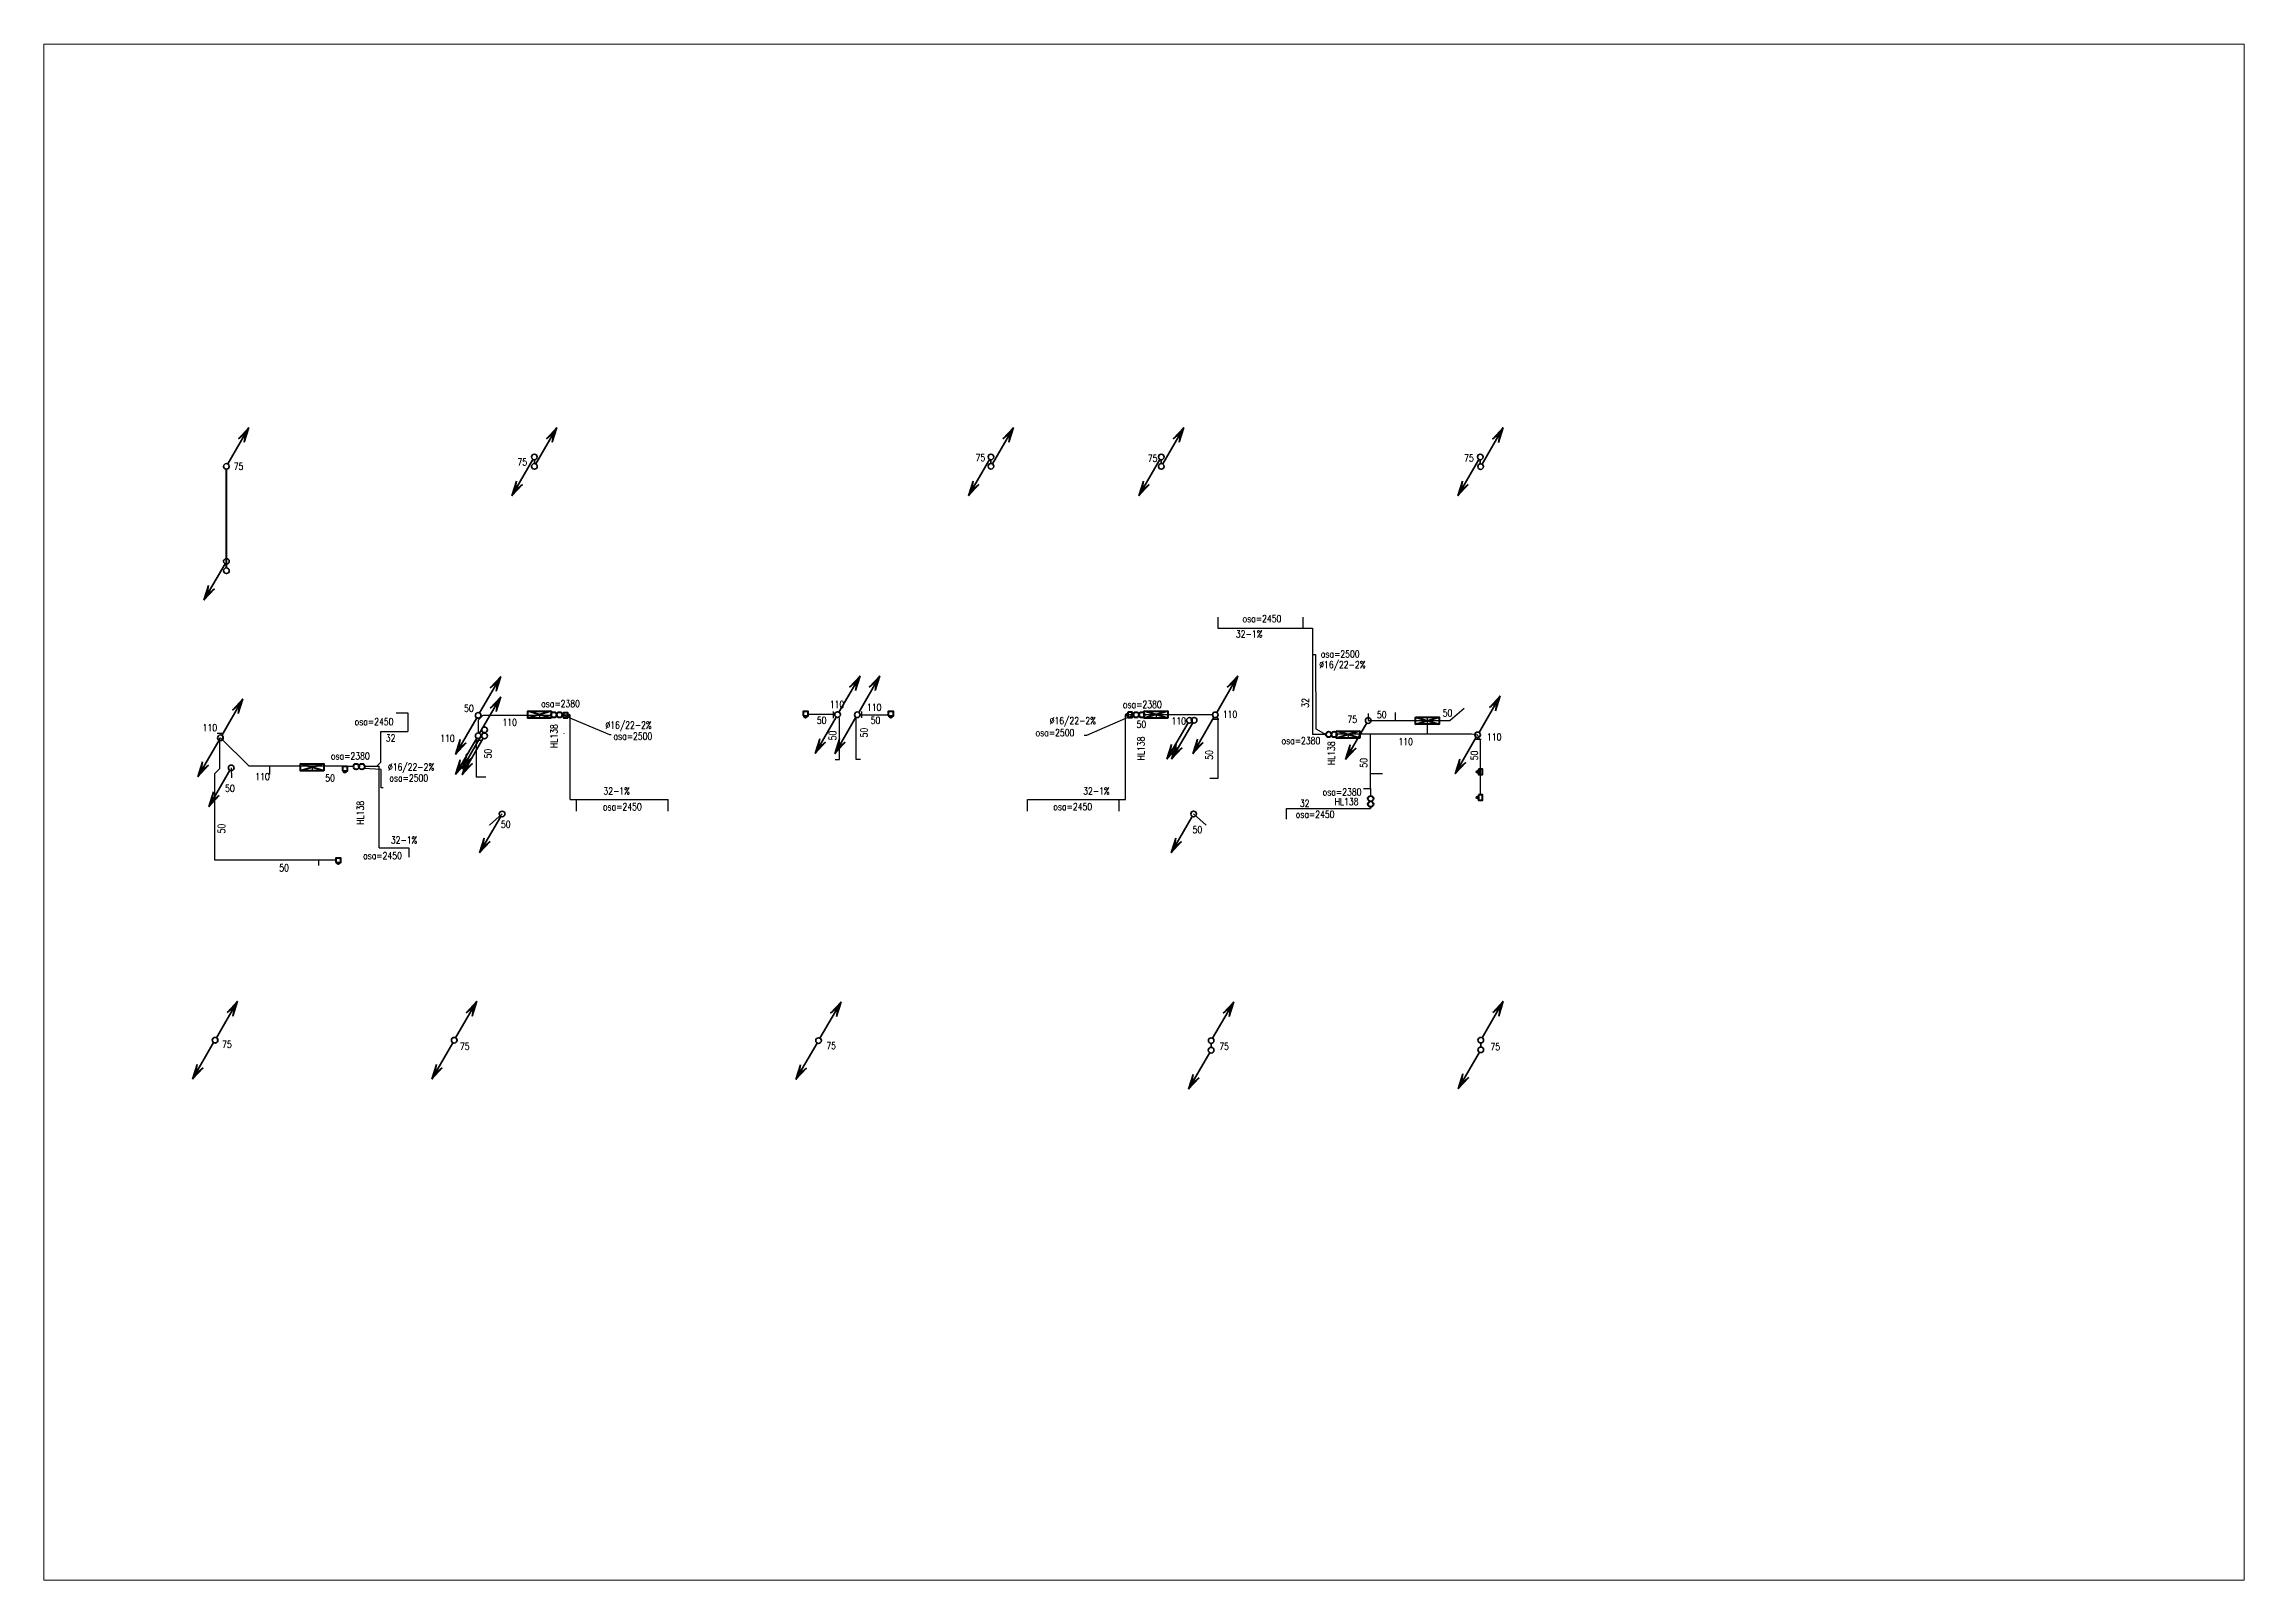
# Paper-space layout 'Layout1' of a CAD drawing. Header units: millimetres. Extents: x 29 to 260, y 20 to 181.
# The model-space entities are those that its viewports show. They can reach past a viewport. Long polylines and large blocks are cut down to what shows.
import ezdxf

# ---------------------------------------------------------------- set-up
doc = ezdxf.new("R2010")
doc.units = ezdxf.units.MM
doc.layers.get('0').update_dxf_attribs({"color": 34})
for name, color, linetype, lineweight in [('ZT_K_DES_ZAV', 34, 'DESTAKPOD', 70), ('ZT_STOUP', 34, 'Continuous', 35), ('ZT_TVAR', 34, 'Continuous', 40)]:
    doc.layers.add(name, color=color, linetype=linetype, lineweight=lineweight)
for name, color, linetype in [('ZT_K_KONDEN', 34, 'KONDENZAT'), ('ZT_K_KONDEN_ZAV', 34, 'KONDENZAT_ZAV'), ('ZT_K_PRIPOJ', 34, 'Continuous'), ('ZT_POPIS', 34, 'Continuous')]:
    doc.layers.add(name, color=color, linetype=linetype)
doc.styles.add('CARY', font='simplex.shx', dxfattribs={"height": 1.5})
doc.styles.add('SIMPLEX', font='simplex.shx')
doc.styles.get("Standard").update_dxf_attribs({"font": 'arial.ttf'})
doc.linetypes.add('DESTAKPOD', pattern='A,3,-1.5,3,-1.5,3,-1.5,["D",CARY,S=1,R=0,X=0,Y=-0.7],-2.8', length=16.3)
doc.linetypes.add('KONDENZAT', pattern='A,8,-1.5,["K",CARY,S=1,R=0,X=0,Y=-0.7],-2.8', length=12.3)
doc.linetypes.add('KONDENZAT_ZAV', pattern='A,3,-1.5,3,-1.5,3,-1.5,["K",Standard,S=1.5,R=0,X=0,Y=-0.5],-2', length=15.5)

# ---------------------------------------------------------------- blocks, each defined once
blk = doc.blocks.new('stoup')
at = {"layer": 'ZT_STOUP'}
for p, q in [((65972, -6610), (66723, -5311)), ((66723, -5311), (66349, -5717)), ((66723, -5311), (66558, -5837)), ((66349, -5717), (66618, -5493)), ((66558, -5837), (66618, -5493))]:
    blk.add_line(p, q, dxfattribs=at)
blk.add_circle((65922, -6696), 100, dxfattribs=at)

msp = doc.modelspace()

# ---------------------------------------------------------------- linework, layer by layer
at = {"layer": 'ZT_K_DES_ZAV', "ltscale": 40}
msp.add_line((-5008, 66964), (-5008, 69072), dxfattribs=at)
at = {"layer": 'ZT_K_KONDEN', "ltscale": 50}
for p, q in [((16142, 65912), (16142, 65680)), ((17956, 65912), (17956, 65680)), ((16142, 65680), (18160, 65680)), ((18160, 65680), (18160, 63410)), ((-1384, 63871), (-1140, 63871)), ((-1140, 63871), (-1140, 63474)), ((2154, 63828), (2324, 63828)), ((2324, 62024), (2324, 63828)), ((14173, 62024), (14173, 63828)), ((14343, 63828), (14173, 63828)), ((-1712, 63474), (-1140, 63474)), ((-1712, 62816), (-1712, 63474)), ((2198, 63426), (2198, 63429)), ((18445, 63410), (18160, 63410)), ((-2481, 62732), (-2297, 62732)), ((-2062, 62732), (-1752, 62732)), ((-1796, 62732), (-1712, 62816)), ((-1752, 60990), (-1752, 62732)), ((2324, 62024), (4415, 62024)), ((2460, 61770), (2460, 62024)), ((4415, 61772), (4415, 62024)), ((12081, 61772), (12081, 62024)), ((12081, 62024), (14173, 62024)), ((14036, 61770), (14036, 62024)), ((19401, 62255), (19401, 62100)), ((17603, 61600), (17603, 61830)), ((17603, 61830), (19401, 61830)), ((19401, 61863), (19401, 61830)), ((-1752, 60990), (-1115, 60990)), ((-1115, 60990), (-1115, 60787))]:
    msp.add_line(p, q, dxfattribs=at)
at = {"layer": 'ZT_K_KONDEN_ZAV', "ltscale": 50}
for p, q in [((18182, 65115), (18226, 65115)), ((18226, 65115), (18232, 63530)), ((3170, 63404), (2154, 63828)), ((13344, 63391), (14342, 63828)), ((3201, 63404), (3170, 63404)), ((13290, 63391), (13344, 63391)), ((18232, 63530), (18445, 63410)), ((-1707, 62663), (-2078, 62682)), ((-1704, 62267), (-1707, 62663)), ((-1666, 62267), (-1704, 62267))]:
    msp.add_line(p, q, dxfattribs=at)
at = {"layer": 'ZT_K_PRIPOJ'}
for p, q in [((2034, 63828), (2037, 63828)), ((7969, 63832), (7402, 63832)), ((7934, 63901), (7934, 63760)), ((8509, 63830), (9111, 63830)), ((8544, 63761), (8544, 63902)), ((14343, 63828), (14313, 63828)), ((14462, 63828), (14459, 63828)), ((16027, 63828), (14572, 63828)), ((14822, 63828), (14822, 63755)), ((19348, 63860), (19348, 63707)), ((19923, 63880), (19923, 63707)), ((21398, 63960), (21094, 63707)), ((-5068, 63433), (-5208, 63433)), ((463, 63817), (363, 63716)), ((363, 63716), (363, 63442)), ((1922, 63817), (463, 63817)), ((1672, 63817), (1672, 63755)), ((2036, 63817), (2035, 63817)), ((2183, 63817), (2153, 63817)), ((8067, 63747), (8053, 63778)), ((8067, 62877), (8067, 63747)), ((8423, 63750), (8431, 63773)), ((8423, 62877), (8423, 63750)), ((16018, 63733), (16159, 63733)), ((16119, 63778), (16146, 63736)), ((16146, 62480), (16146, 63736)), ((18679, 63426), (21555, 63426)), ((18922, 63426), (18922, 63330)), ((19348, 63707), (21094, 63707)), ((19401, 62255), (19401, 63426)), ((20610, 63426), (20610, 63780)), ((21555, 63426), (21683, 63400)), ((21743, 63275), (21683, 63400)), ((-5155, 63338), (-5155, 62679)), ((-5137, 63338), (-4526, 62732)), ((294, 63287), (435, 63287)), ((320, 63340), (320, 62500)), ((21615, 63306), (21755, 63306)), ((21743, 62118), (21743, 63275)), ((-5155, 62679), (-5258, 62574)), ((-5258, 60725), (-5258, 62574)), ((-4905, 62698), (-4902, 62486)), ((-2481, 62732), (-4526, 62732)), ((-4082, 62555), (-4082, 62732)), ((-3178, 62732), (-3178, 62635)), ((523, 62500), (320, 62500)), ((7978, 62877), (8067, 62877)), ((8518, 62877), (8423, 62877)), ((15973, 62480), (16146, 62480)), ((19650, 62568), (19401, 62568)), ((19248, 62255), (19401, 62255)), ((603, 61470), (873, 61713)), ((15893, 61470), (15625, 61713)), ((573, 61470), (573, 61470)), ((-2677, 60725), (-5258, 60725)), ((-3039, 60613), (-3039, 60725))]:
    msp.add_line(p, q, dxfattribs=at)
at = {"layer": 'ZT_STOUP'}
for p, q in [((1562, 69192), (1562, 69272)), ((11301, 69192), (11301, 69272)), ((14935, 69191), (14935, 69272)), ((21740, 69192), (21740, 69272)), ((-5008, 66964), (-5008, 67045)), ((15998, 56729), (15998, 56815)), ((21750, 56738), (21750, 56824))]:
    msp.add_line(p, q, dxfattribs=at)
msp.add_circle((-5008, 66904), 60, dxfattribs=at)
at = {"layer": 'ZT_TVAR'}
for p, q in [((1922, 63905), (1422, 63755)), ((1922, 63755), (1422, 63905)), ((15072, 63905), (14572, 63755)), ((15072, 63755), (14572, 63905)), ((19172, 63480), (18672, 63330)), ((19172, 63330), (18672, 63480)), ((20360, 63630), (20860, 63780)), ((20360, 63780), (20860, 63630)), ((-2928, 62785), (-3428, 62635)), ((-2928, 62635), (-3428, 62785))]:
    msp.add_line(p, q, dxfattribs=at)
for points in [[(1922, 63755), (1422, 63755), (1422, 63905), (1922, 63905)], [(2273, 63762), (2273, 63872), (2183, 63872), (2183, 63762)], [(7292, 63806), (7402, 63806), (7402, 63896), (7292, 63896)], [(9111, 63806), (9221, 63806), (9221, 63896), (9111, 63896)], [(14223, 63883), (14223, 63773), (14313, 63773), (14313, 63883)], [(15072, 63755), (14572, 63755), (14572, 63905), (15072, 63905)], [(19172, 63330), (18672, 63330), (18672, 63480), (19172, 63480)], [(20360, 63780), (20860, 63780), (20860, 63630), (20360, 63630)], [(-2928, 62635), (-3428, 62635), (-3428, 62785), (-2928, 62785)], [(-2535, 62635), (-2425, 62635), (-2425, 62725), (-2535, 62725)], [(21698, 62667), (21698, 62557), (21788, 62557), (21788, 62667)], [(21698, 62118), (21698, 62008), (21788, 62008), (21788, 62118)], [(-2677, 60680), (-2567, 60680), (-2567, 60770), (-2677, 60770)]]:
    msp.add_lwpolyline(points, close=True, dxfattribs=at)
for centre, radius in [((1977, 63828), 60), ((2094, 63828), 60), ((2293, 63817), 20), ((14203, 63828), 20), ((14402, 63828), 60), ((14519, 63828), 60), ((7347, 63786), 20), ((9166, 63786), 20), ((18505, 63410), 60), ((18622, 63410), 60), ((-2480, 62615), 20), ((-2238, 62724), 60), ((-2121, 62724), 60), ((21678, 62612), 20), ((19401, 62040), 60), ((19401, 61923), 60), ((21678, 62063), 20), ((-2622, 60660), 20)]:
    msp.add_circle(centre, radius, dxfattribs=at)

# ---------------------------------------------------------------- block references
at = {"layer": 'ZT_STOUP', "xscale": 0.6, "yscale": 0.6, "zscale": 0.6}
for p in [(-44562, 73149), (-37991, 73149), (-28252, 73150), (-24618, 73149), (-17807, 73144), (-39191, 67834), (-31524, 67850), (-31104, 67847), (-23466, 67846), (-44690, 67356), (-39191, 67400), (-17870, 67418), (-44803, 60902), (-39701, 60901), (-31930, 60893), (-23555, 60893), (-17803, 60902)]:
    msp.add_blockref('stoup', p, dxfattribs=at)
at = {"layer": 'ZT_STOUP', "xscale": 0.6, "yscale": 0.6, "zscale": 0.6, "rotation": 180}
for p in [(41115, 65314), (50854, 65315), (54488, 65314), (61293, 65314), (34545, 63087), (39916, 59798), (47582, 59815), (48003, 59812), (55640, 59810), (34417, 59321), (39916, 59365), (40052, 59491), (40052, 59361), (55088, 59693), (55188, 59694), (58901, 59689), (61237, 59383), (34648, 58680), (40426, 57695), (55178, 57695), (34303, 52866), (39405, 52865), (47176, 52857), (55551, 52652), (61303, 52661)]:
    msp.add_blockref('stoup', p, dxfattribs=at)

# ---------------------------------------------------------------- texts
at = {"layer": 'ZT_POPIS', "style": 'SIMPLEX', "width": 0.8}
for s, p in [('75', (-4853, 69055)), ('75', (1201, 69151)), ('75', (10973, 69241)), ('75', (14646, 69227)), ('75', (21396, 69232)), ('osa=2450', (16668, 65806)), ('32-1%%%', (16526, 65476)), ('%%C16/22-2%%%', (18303, 64826)), ('osa=2500', (18337, 65052)), ('50', (62, 63891)), ('osa=2380', (1705, 63989)), ('110', (7862, 63974)), ('110', (8656, 63915)), ('osa=2380', (14116, 63974)), ('110', (16247, 63764)), ('50', (19535, 63758)), ('50', (20938, 63790)), ('110', (-5515, 63481)), ('osa=2450', (-2273, 63610)), ('32', (-1608, 63259)), ('110', (-447, 63251)), ('110', (881, 63595)), ('%%C16/22-2%%%', (3077, 63533)), ('osa=2500', (3248, 63298)), ('50', (7587, 63635)), ('50', (8736, 63638)), ('osa=2500', (12252, 63372)), ('%%C16/22-2%%%', (12554, 63632)), ('50', (14408, 63551)), ('110', (15153, 63619)), ('75', (18907, 63657)), ('110', (21882, 63282)), ('osa=2380', (-2779, 62877)), ('osa=2380', (17499, 63204)), ('110', (19994, 63183)), ('110', (-4392, 62436)), ('50', (-2899, 62405)), ('%%C16/22-2%%%', (-1563, 62637)), ('osa=2500', (-1532, 62403)), ('50', (-5036, 62185)), ('32-1%%%', (3034, 62125)), ('32-1%%%', (13268, 62125)), ('32', (17891, 61866)), ('osa=2380', (18377, 62104)), ('HL138', (18633, 61899)), ('50', (849, 61417)), ('osa=2450', (3024, 61790)), ('osa=2450', (12632, 61796)), ('osa=2450', (17802, 61629)), ('32-1%%%', (-1501, 61080)), ('50', (15602, 61301)), ('50', (-3881, 60488)), ('osa=2450', (-2093, 60749)), ('75', (-5099, 56719)), ('75', (-27, 56677)), ('75', (7789, 56693)), ('75', (16172, 56677)), ('75', (21958, 56671))]:
    msp.add_text(s, height=150, dxfattribs=at).set_placement(p)
for s, p in [('32', (18080, 63980)), ('HL138', (2053, 63120)), ('50', (7996, 63284)), ('50', (8670, 63346)), ('50', (644, 62897)), ('HL138', (14575, 62855)), ('50', (16031, 62870)), ('HL138', (18635, 62753)), ('50', (19326, 62701)), ('50', (21688, 62859)), ('HL138', (-2079, 61483)), ('50', (-5038, 61298))]:
    msp.add_text(s, height=150, rotation=90, dxfattribs=at).set_placement(p)

psp = doc.layouts.get("Layout1")

# ---------------------------------------------------------------- viewports
at = {"layer": '0'}
psp.add_viewport(center=(144.23, 100.75), size=(230.77, 161.2053), view_center_point=(14565.86, 61753.86), view_height=32783.8021, dxfattribs=at)

doc.saveas('drawing.dxf')
